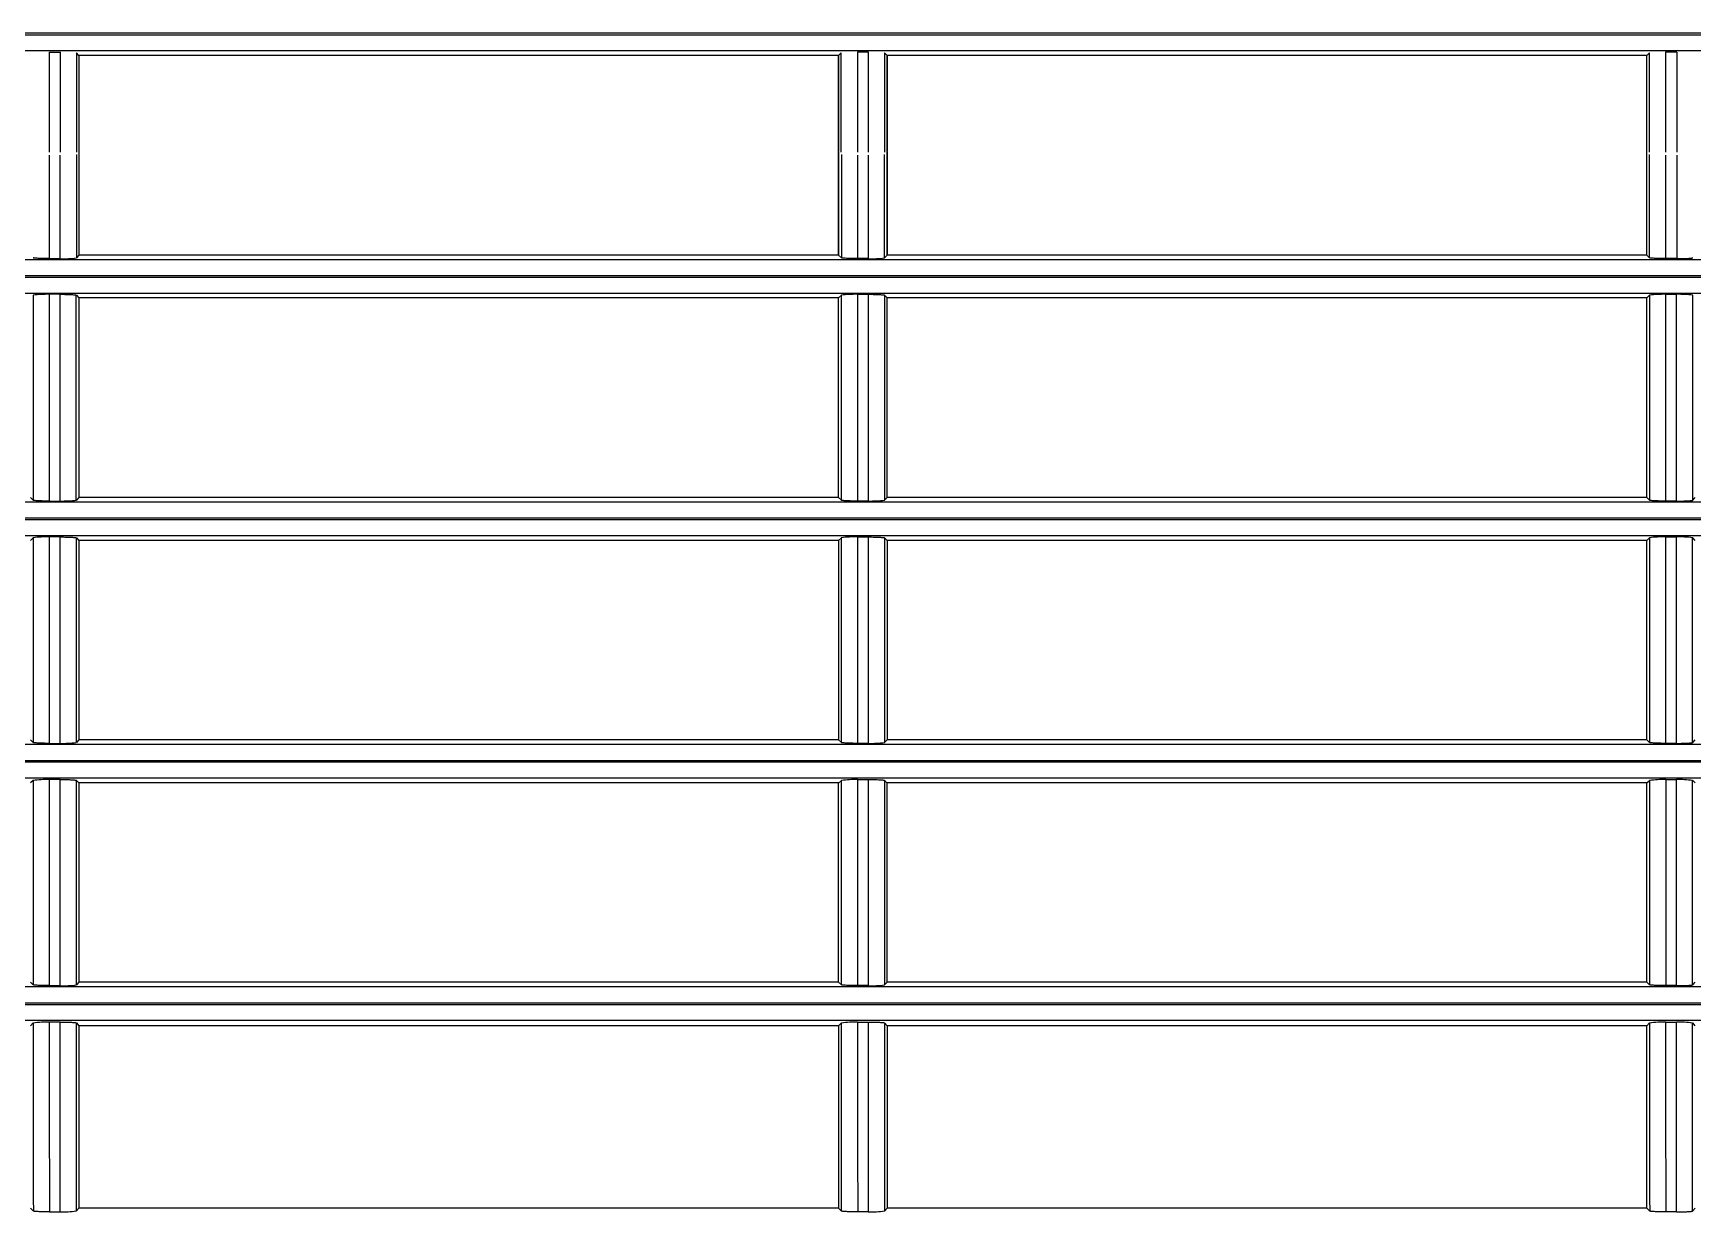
# Model space of a CAD drawing. Header units: centimetres. Extents: x 31 to 22766, y 238 to 3306.
# Drawn here: x 2593.61 to 2603.88, y 2235.63 to 2242.93 of the extents above; entities that cross this region are included whole.
import ezdxf
from ezdxf.xclip import XClip

# ---------------------------------------------------------------- set-up
doc = ezdxf.new("R2010")
doc.units = ezdxf.units.CM
doc.header["$XCLIPFRAME"] = 0

# ---------------------------------------------------------------- blocks, each defined once
blk = doc.blocks.new('fxaq 7.1 kw iç ünite')
at = {"color": 7, "linetype": 'Continuous', "true_color": 0xffffff}
for p, q in [((12603.004, 4102.469), (12685.604, 4102.469)), ((12685.504, 4102.479), (12603.104, 4102.479)), ((12685.479, 4102.369), (12603.129, 4102.369)), ((12608.62, 4102.362), (12608.689, 4102.362)), ((12608.62, 4102.362), (12608.62, 4101.742)), ((12608.689, 4101.742), (12608.689, 4102.362)), ((12608.804, 4102.341), (12608.788, 4102.357)), ((12608.788, 4102.357), (12608.788, 4101.743)), ((12613.505, 4102.341), (12608.804, 4102.341)), ((12608.804, 4102.341), (12608.804, 4101.105)), ((12613.504, 4102.341), (12613.52, 4102.357)), ((12613.504, 4102.341), (12613.504, 4101.747)), ((12613.504, 4101.105), (12613.504, 4102.341)), ((12613.52, 4101.743), (12613.52, 4102.357)), ((12613.689, 4102.362), (12613.62, 4102.362)), ((12613.62, 4102.362), (12613.62, 4101.742)), ((12613.689, 4101.742), (12613.689, 4102.362)), ((12613.804, 4102.341), (12613.788, 4102.357)), ((12613.788, 4102.357), (12613.788, 4101.743)), ((12618.504, 4102.341), (12613.804, 4102.341)), ((12613.804, 4101.105), (12613.804, 4102.341)), ((12613.805, 4102.341), (12613.805, 4101.747)), ((12618.52, 4102.357), (12618.504, 4102.341)), ((12618.504, 4101.105), (12618.504, 4102.341)), ((12618.52, 4101.743), (12618.52, 4102.357)), ((12618.62, 4102.362), (12618.62, 4101.742)), ((12618.689, 4102.362), (12618.62, 4102.362)), ((12618.689, 4102.362), (12618.689, 4101.742)), ((12608.62, 4101.724), (12608.62, 4101.084)), ((12608.788, 4101.728), (12608.788, 4101.089)), ((12613.504, 4101.743), (12613.504, 4101.105)), ((12613.62, 4101.724), (12613.62, 4101.084)), ((12613.805, 4101.743), (12613.805, 4101.105)), ((12618.521, 4101.089), (12618.521, 4101.728)), ((12618.62, 4101.724), (12618.62, 4101.084)), ((12618.689, 4101.724), (12618.689, 4101.084)), ((12603.129, 4101.079), (12685.479, 4101.079)), ((12608.522, 4101.088), (12608.521, 4101.089)), ((12608.524, 4101.088), (12608.522, 4101.088)), ((12608.526, 4101.087), (12608.524, 4101.088)), ((12608.53, 4101.087), (12608.526, 4101.087)), ((12608.534, 4101.086), (12608.53, 4101.087)), ((12608.539, 4101.086), (12608.534, 4101.086)), ((12608.545, 4101.086), (12608.539, 4101.086)), ((12608.552, 4101.085), (12608.545, 4101.086)), ((12608.559, 4101.085), (12608.552, 4101.085)), ((12608.567, 4101.085), (12608.559, 4101.085)), ((12608.575, 4101.084), (12608.567, 4101.085)), ((12608.583, 4101.084), (12608.575, 4101.084)), ((12608.592, 4101.084), (12608.583, 4101.084)), ((12608.601, 4101.084), (12608.592, 4101.084)), ((12608.61, 4101.084), (12608.601, 4101.084)), ((12608.62, 4101.084), (12608.61, 4101.084)), ((12608.62, 4101.084), (12608.689, 4101.084)), ((12608.804, 4101.105), (12608.788, 4101.089)), ((12613.504, 4101.105), (12608.804, 4101.105)), ((12613.504, 4101.105), (12613.521, 4101.089)), ((12613.522, 4101.088), (12613.521, 4101.089)), ((12613.524, 4101.088), (12613.522, 4101.088)), ((12613.526, 4101.087), (12613.524, 4101.088)), ((12613.53, 4101.087), (12613.526, 4101.087)), ((12613.534, 4101.086), (12613.53, 4101.087)), ((12613.539, 4101.086), (12613.534, 4101.086)), ((12613.545, 4101.086), (12613.539, 4101.086)), ((12613.552, 4101.085), (12613.545, 4101.086)), ((12613.559, 4101.085), (12613.552, 4101.085)), ((12613.567, 4101.085), (12613.559, 4101.085)), ((12613.575, 4101.084), (12613.567, 4101.085)), ((12613.583, 4101.084), (12613.575, 4101.084)), ((12613.592, 4101.084), (12613.583, 4101.084)), ((12613.601, 4101.084), (12613.592, 4101.084)), ((12613.61, 4101.084), (12613.601, 4101.084)), ((12613.62, 4101.084), (12613.61, 4101.084)), ((12613.689, 4101.084), (12613.62, 4101.084)), ((12613.804, 4101.105), (12613.788, 4101.089)), ((12618.504, 4101.105), (12613.804, 4101.105)), ((12618.521, 4101.089), (12618.504, 4101.105)), ((12618.522, 4101.088), (12618.521, 4101.089)), ((12618.524, 4101.088), (12618.522, 4101.088)), ((12618.526, 4101.087), (12618.524, 4101.088)), ((12618.53, 4101.087), (12618.526, 4101.087)), ((12618.534, 4101.086), (12618.53, 4101.087)), ((12618.539, 4101.086), (12618.534, 4101.086)), ((12618.545, 4101.086), (12618.539, 4101.086)), ((12618.552, 4101.085), (12618.545, 4101.086)), ((12618.559, 4101.085), (12618.552, 4101.085)), ((12618.567, 4101.085), (12618.559, 4101.085)), ((12618.575, 4101.084), (12618.567, 4101.085)), ((12618.583, 4101.084), (12618.575, 4101.084)), ((12618.592, 4101.084), (12618.583, 4101.084)), ((12618.601, 4101.084), (12618.592, 4101.084)), ((12618.61, 4101.084), (12618.601, 4101.084)), ((12618.62, 4101.084), (12618.61, 4101.084)), ((12618.689, 4101.084), (12618.62, 4101.084)), ((12618.689, 4101.084), (12618.699, 4101.084)), ((12618.699, 4101.084), (12618.708, 4101.084)), ((12618.708, 4101.084), (12618.717, 4101.084)), ((12618.717, 4101.084), (12618.726, 4101.084)), ((12618.726, 4101.084), (12618.734, 4101.084)), ((12618.734, 4101.084), (12618.742, 4101.085)), ((12618.742, 4101.085), (12618.75, 4101.085)), ((12618.75, 4101.085), (12618.757, 4101.085)), ((12618.757, 4101.085), (12618.764, 4101.086)), ((12618.764, 4101.086), (12618.77, 4101.086)), ((12618.77, 4101.086), (12618.775, 4101.086)), ((12618.775, 4101.086), (12618.779, 4101.087)), ((12618.779, 4101.087), (12618.783, 4101.087)), ((12618.783, 4101.087), (12618.785, 4101.088)), ((12618.785, 4101.088), (12618.787, 4101.088)), ((12618.787, 4101.088), (12618.788, 4101.089)), ((12603.004, 4100.979), (12685.604, 4100.979)), ((12603.004, 4100.969), (12685.604, 4100.969)), ((12685.479, 4100.869), (12603.129, 4100.869)), ((12608.689, 4100.863), (12608.62, 4100.863)), ((12608.689, 4100.863), (12608.699, 4100.863)), ((12608.699, 4100.863), (12608.708, 4100.863)), ((12608.708, 4100.863), (12608.717, 4100.862)), ((12608.717, 4100.862), (12608.726, 4100.862)), ((12608.726, 4100.862), (12608.734, 4100.862)), ((12608.734, 4100.862), (12608.742, 4100.862)), ((12608.742, 4100.862), (12608.75, 4100.862)), ((12608.75, 4100.862), (12608.758, 4100.861)), ((12608.758, 4100.861), (12608.764, 4100.861)), ((12608.764, 4100.861), (12608.77, 4100.86)), ((12608.77, 4100.86), (12608.775, 4100.86)), ((12608.775, 4100.86), (12608.779, 4100.86)), ((12608.779, 4100.86), (12608.783, 4100.859)), ((12608.783, 4100.859), (12608.785, 4100.859)), ((12608.785, 4100.859), (12608.787, 4100.858)), ((12608.787, 4100.858), (12608.788, 4100.858)), ((12608.788, 4100.858), (12608.804, 4100.841)), ((12613.521, 4100.858), (12613.504, 4100.841)), ((12613.521, 4100.721), (12613.521, 4100.858)), ((12613.62, 4100.863), (12613.689, 4100.863)), ((12613.689, 4100.863), (12613.699, 4100.863)), ((12613.699, 4100.863), (12613.708, 4100.863)), ((12613.708, 4100.863), (12613.717, 4100.862)), ((12613.717, 4100.862), (12613.726, 4100.862)), ((12613.726, 4100.862), (12613.734, 4100.862)), ((12613.734, 4100.862), (12613.742, 4100.862)), ((12613.742, 4100.862), (12613.75, 4100.862)), ((12613.75, 4100.862), (12613.758, 4100.861)), ((12613.758, 4100.861), (12613.764, 4100.861)), ((12613.764, 4100.861), (12613.77, 4100.86)), ((12613.77, 4100.86), (12613.775, 4100.86)), ((12613.775, 4100.86), (12613.779, 4100.86)), ((12613.779, 4100.86), (12613.783, 4100.859)), ((12613.783, 4100.859), (12613.785, 4100.859)), ((12613.785, 4100.859), (12613.787, 4100.858)), ((12613.787, 4100.858), (12613.788, 4100.858)), ((12613.788, 4100.858), (12613.805, 4100.841)), ((12613.788, 4100.858), (12613.788, 4100.721)), ((12618.504, 4100.841), (12618.521, 4100.858)), ((12618.62, 4100.863), (12618.689, 4100.863)), ((12613.504, 4100.841), (12608.804, 4100.841)), ((12608.804, 4100.841), (12608.804, 4099.605)), ((12613.504, 4099.605), (12613.504, 4100.841)), ((12613.504, 4100.841), (12613.504, 4100.841)), ((12618.504, 4100.841), (12613.805, 4100.841)), ((12613.805, 4099.605), (12613.805, 4100.841)), ((12613.805, 4100.841), (12613.805, 4100.841)), ((12618.504, 4099.605), (12618.504, 4100.841)), ((12613.521, 4100.591), (12613.521, 4100.721)), ((12613.788, 4100.721), (12613.788, 4100.591)), ((12613.521, 4100.465), (12613.521, 4100.591)), ((12613.788, 4100.591), (12613.788, 4100.465)), ((12613.521, 4100.343), (12613.521, 4100.465)), ((12613.788, 4100.465), (12613.788, 4100.343)), ((12613.521, 4100.222), (12613.521, 4100.343)), ((12613.788, 4100.343), (12613.788, 4100.222)), ((12613.521, 4100.101), (12613.521, 4100.222)), ((12613.788, 4100.222), (12613.788, 4100.101)), ((12613.521, 4099.979), (12613.521, 4100.101)), ((12613.788, 4100.101), (12613.788, 4099.979)), ((12613.521, 4099.854), (12613.521, 4099.979)), ((12613.788, 4099.979), (12613.788, 4099.854)), ((12613.521, 4099.725), (12613.521, 4099.854)), ((12613.788, 4099.854), (12613.788, 4099.725)), ((12613.521, 4099.589), (12613.521, 4099.725)), ((12613.788, 4099.725), (12613.788, 4099.589)), ((12603.129, 4099.579), (12685.479, 4099.579)), ((12608.504, 4099.605), (12608.521, 4099.589)), ((12608.522, 4099.588), (12608.521, 4099.589)), ((12608.524, 4099.588), (12608.522, 4099.588)), ((12608.526, 4099.588), (12608.524, 4099.588)), ((12608.53, 4099.587), (12608.526, 4099.588)), ((12608.534, 4099.587), (12608.53, 4099.587)), ((12608.539, 4099.586), (12608.534, 4099.587)), ((12608.545, 4099.586), (12608.539, 4099.586)), ((12608.552, 4099.585), (12608.545, 4099.586)), ((12608.559, 4099.585), (12608.552, 4099.585)), ((12608.567, 4099.585), (12608.559, 4099.585)), ((12608.575, 4099.585), (12608.567, 4099.585)), ((12608.584, 4099.584), (12608.575, 4099.585)), ((12608.592, 4099.584), (12608.584, 4099.584)), ((12608.601, 4099.584), (12608.592, 4099.584)), ((12608.611, 4099.584), (12608.601, 4099.584)), ((12608.621, 4099.584), (12608.611, 4099.584)), ((12608.621, 4099.584), (12608.688, 4099.584)), ((12608.804, 4099.605), (12608.788, 4099.589)), ((12613.504, 4099.605), (12608.804, 4099.605)), ((12613.504, 4099.605), (12613.504, 4099.605)), ((12613.504, 4099.605), (12613.521, 4099.589)), ((12613.522, 4099.588), (12613.521, 4099.589)), ((12613.524, 4099.588), (12613.522, 4099.588)), ((12613.526, 4099.588), (12613.524, 4099.588)), ((12613.53, 4099.587), (12613.526, 4099.588)), ((12613.534, 4099.587), (12613.53, 4099.587)), ((12613.539, 4099.586), (12613.534, 4099.587)), ((12613.545, 4099.586), (12613.539, 4099.586)), ((12613.552, 4099.585), (12613.545, 4099.586)), ((12613.559, 4099.585), (12613.552, 4099.585)), ((12613.567, 4099.585), (12613.559, 4099.585)), ((12613.575, 4099.585), (12613.567, 4099.585)), ((12613.584, 4099.584), (12613.575, 4099.585)), ((12613.592, 4099.584), (12613.584, 4099.584)), ((12613.601, 4099.584), (12613.592, 4099.584)), ((12613.611, 4099.584), (12613.601, 4099.584)), ((12613.621, 4099.584), (12613.611, 4099.584)), ((12613.688, 4099.584), (12613.621, 4099.584)), ((12613.805, 4099.605), (12613.788, 4099.589)), ((12613.805, 4099.605), (12613.805, 4099.605)), ((12618.504, 4099.605), (12613.805, 4099.605)), ((12618.521, 4099.589), (12618.504, 4099.605)), ((12618.522, 4099.588), (12618.521, 4099.589)), ((12618.524, 4099.588), (12618.522, 4099.588)), ((12618.526, 4099.588), (12618.524, 4099.588)), ((12618.53, 4099.587), (12618.526, 4099.588)), ((12618.534, 4099.587), (12618.53, 4099.587)), ((12618.539, 4099.586), (12618.534, 4099.587)), ((12618.545, 4099.586), (12618.539, 4099.586)), ((12618.552, 4099.585), (12618.545, 4099.586)), ((12618.559, 4099.585), (12618.552, 4099.585)), ((12618.567, 4099.585), (12618.559, 4099.585)), ((12618.575, 4099.585), (12618.567, 4099.585)), ((12618.584, 4099.584), (12618.575, 4099.585)), ((12618.592, 4099.584), (12618.584, 4099.584)), ((12618.601, 4099.584), (12618.592, 4099.584)), ((12618.611, 4099.584), (12618.601, 4099.584)), ((12618.621, 4099.584), (12618.611, 4099.584)), ((12618.688, 4099.584), (12618.621, 4099.584)), ((12618.688, 4099.584), (12618.698, 4099.584)), ((12618.698, 4099.584), (12618.708, 4099.584)), ((12618.708, 4099.584), (12618.717, 4099.584)), ((12618.717, 4099.584), (12618.725, 4099.584)), ((12618.725, 4099.584), (12618.734, 4099.585)), ((12618.734, 4099.585), (12618.742, 4099.585)), ((12618.742, 4099.585), (12618.75, 4099.585)), ((12618.75, 4099.585), (12618.757, 4099.585)), ((12618.757, 4099.585), (12618.764, 4099.586)), ((12618.764, 4099.586), (12618.77, 4099.586)), ((12618.77, 4099.586), (12618.775, 4099.587)), ((12618.775, 4099.587), (12618.779, 4099.587)), ((12618.779, 4099.587), (12618.783, 4099.588)), ((12618.783, 4099.588), (12618.785, 4099.588)), ((12618.785, 4099.588), (12618.787, 4099.588)), ((12618.787, 4099.588), (12618.788, 4099.589)), ((12618.788, 4099.589), (12618.804, 4099.605)), ((12603.004, 4099.479), (12685.604, 4099.479)), ((12603.004, 4099.469), (12685.604, 4099.469)), ((12685.479, 4099.369), (12603.129, 4099.369)), ((12608.521, 4099.357), (12608.504, 4099.34)), ((12608.688, 4099.362), (12608.621, 4099.362)), ((12608.688, 4099.362), (12608.698, 4099.362)), ((12608.688, 4099.224), (12608.688, 4099.362)), ((12608.698, 4099.362), (12608.708, 4099.362)), ((12608.708, 4099.362), (12608.717, 4099.361)), ((12608.717, 4099.361), (12608.726, 4099.361)), ((12608.726, 4099.361), (12608.734, 4099.361)), ((12608.734, 4099.361), (12608.743, 4099.361)), ((12608.743, 4099.361), (12608.75, 4099.361)), ((12608.75, 4099.361), (12608.758, 4099.36)), ((12608.758, 4099.36), (12608.764, 4099.36)), ((12608.764, 4099.36), (12608.77, 4099.359)), ((12608.77, 4099.359), (12608.775, 4099.359)), ((12608.775, 4099.359), (12608.779, 4099.359)), ((12608.779, 4099.359), (12608.783, 4099.358)), ((12608.783, 4099.358), (12608.785, 4099.358)), ((12608.785, 4099.358), (12608.787, 4099.357)), ((12608.787, 4099.357), (12608.788, 4099.357)), ((12608.788, 4099.357), (12608.804, 4099.34)), ((12608.804, 4099.34), (12608.804, 4098.106)), ((12613.504, 4099.34), (12608.804, 4099.34)), ((12613.521, 4099.357), (12613.504, 4099.34)), ((12613.504, 4099.34), (12613.504, 4099.34)), ((12613.504, 4099.34), (12613.504, 4098.106)), ((12613.521, 4099.22), (12613.521, 4099.357)), ((12613.621, 4099.362), (12613.688, 4099.362)), ((12613.688, 4099.224), (12613.688, 4099.362)), ((12613.688, 4099.362), (12613.698, 4099.362)), ((12613.698, 4099.362), (12613.708, 4099.362)), ((12613.708, 4099.362), (12613.717, 4099.361)), ((12613.717, 4099.361), (12613.726, 4099.361)), ((12613.726, 4099.361), (12613.734, 4099.361)), ((12613.734, 4099.361), (12613.743, 4099.361)), ((12613.743, 4099.361), (12613.75, 4099.361)), ((12613.75, 4099.361), (12613.758, 4099.36)), ((12613.758, 4099.36), (12613.764, 4099.36)), ((12613.764, 4099.36), (12613.77, 4099.359)), ((12613.77, 4099.359), (12613.775, 4099.359)), ((12613.775, 4099.359), (12613.779, 4099.359)), ((12613.779, 4099.359), (12613.783, 4099.358)), ((12613.783, 4099.358), (12613.785, 4099.358)), ((12613.785, 4099.358), (12613.787, 4099.357)), ((12613.787, 4099.357), (12613.788, 4099.357)), ((12613.788, 4099.357), (12613.805, 4099.34)), ((12613.788, 4099.357), (12613.788, 4099.22)), ((12618.504, 4099.34), (12613.805, 4099.34)), ((12613.805, 4099.34), (12613.805, 4099.34)), ((12613.805, 4099.34), (12613.805, 4098.106)), ((12618.504, 4099.34), (12618.521, 4099.357)), ((12618.504, 4098.106), (12618.504, 4099.34)), ((12618.621, 4099.362), (12618.688, 4099.362)), ((12618.804, 4099.34), (12618.788, 4099.357)), ((12608.688, 4099.093), (12608.688, 4099.224)), ((12613.521, 4099.09), (12613.521, 4099.22)), ((12613.688, 4099.093), (12613.688, 4099.224)), ((12613.788, 4099.22), (12613.788, 4099.09)), ((12608.688, 4098.966), (12608.688, 4099.093)), ((12613.521, 4098.964), (12613.521, 4099.09)), ((12613.688, 4098.966), (12613.688, 4099.093)), ((12613.788, 4099.09), (12613.788, 4098.964)), ((12608.688, 4098.843), (12608.688, 4098.966)), ((12613.521, 4098.842), (12613.521, 4098.964)), ((12613.688, 4098.843), (12613.688, 4098.966)), ((12613.788, 4098.964), (12613.788, 4098.842)), ((12608.688, 4098.721), (12608.688, 4098.843)), ((12613.521, 4098.721), (12613.521, 4098.842)), ((12613.688, 4098.721), (12613.688, 4098.843)), ((12613.788, 4098.842), (12613.788, 4098.721)), ((12608.688, 4098.6), (12608.688, 4098.721)), ((12613.521, 4098.601), (12613.521, 4098.721)), ((12613.688, 4098.6), (12613.688, 4098.721)), ((12613.788, 4098.721), (12613.788, 4098.601)), ((12608.688, 4098.477), (12608.688, 4098.6)), ((12613.521, 4098.479), (12613.521, 4098.601)), ((12613.688, 4098.477), (12613.688, 4098.6)), ((12613.788, 4098.601), (12613.788, 4098.479)), ((12608.688, 4098.351), (12608.688, 4098.477)), ((12613.521, 4098.354), (12613.521, 4098.479)), ((12613.688, 4098.351), (12613.688, 4098.477)), ((12613.788, 4098.479), (12613.788, 4098.354)), ((12608.688, 4098.221), (12608.688, 4098.351)), ((12613.521, 4098.225), (12613.521, 4098.354)), ((12613.688, 4098.221), (12613.688, 4098.351)), ((12613.788, 4098.354), (12613.788, 4098.225)), ((12608.688, 4098.084), (12608.688, 4098.221)), ((12613.521, 4098.089), (12613.521, 4098.225)), ((12613.688, 4098.084), (12613.688, 4098.221)), ((12613.788, 4098.225), (12613.788, 4098.089)), ((12603.129, 4098.079), (12685.479, 4098.079)), ((12608.504, 4098.106), (12608.521, 4098.089)), ((12608.522, 4098.089), (12608.521, 4098.089)), ((12608.524, 4098.088), (12608.522, 4098.089)), ((12608.527, 4098.088), (12608.524, 4098.088)), ((12608.53, 4098.087), (12608.527, 4098.088)), ((12608.534, 4098.087), (12608.53, 4098.087)), ((12608.539, 4098.087), (12608.534, 4098.087)), ((12608.545, 4098.086), (12608.539, 4098.087)), ((12608.552, 4098.086), (12608.545, 4098.086)), ((12608.559, 4098.085), (12608.552, 4098.086)), ((12608.567, 4098.085), (12608.559, 4098.085)), ((12608.575, 4098.085), (12608.567, 4098.085)), ((12608.584, 4098.085), (12608.575, 4098.085)), ((12608.592, 4098.085), (12608.584, 4098.085)), ((12608.601, 4098.084), (12608.592, 4098.085)), ((12608.611, 4098.084), (12608.601, 4098.084)), ((12608.621, 4098.084), (12608.611, 4098.084)), ((12608.621, 4098.084), (12608.688, 4098.084)), ((12608.804, 4098.106), (12608.788, 4098.089)), ((12613.504, 4098.106), (12608.804, 4098.106)), ((12613.504, 4098.106), (12613.504, 4098.106)), ((12613.504, 4098.106), (12613.521, 4098.089)), ((12613.522, 4098.089), (12613.521, 4098.089)), ((12613.524, 4098.088), (12613.522, 4098.089)), ((12613.527, 4098.088), (12613.524, 4098.088)), ((12613.53, 4098.087), (12613.527, 4098.088)), ((12613.534, 4098.087), (12613.53, 4098.087)), ((12613.539, 4098.087), (12613.534, 4098.087)), ((12613.545, 4098.086), (12613.539, 4098.087)), ((12613.552, 4098.086), (12613.545, 4098.086)), ((12613.559, 4098.085), (12613.552, 4098.086)), ((12613.567, 4098.085), (12613.559, 4098.085)), ((12613.575, 4098.085), (12613.567, 4098.085)), ((12613.584, 4098.085), (12613.575, 4098.085)), ((12613.592, 4098.085), (12613.584, 4098.085)), ((12613.601, 4098.084), (12613.592, 4098.085)), ((12613.611, 4098.084), (12613.601, 4098.084)), ((12613.621, 4098.084), (12613.611, 4098.084)), ((12613.688, 4098.084), (12613.621, 4098.084)), ((12613.805, 4098.106), (12613.788, 4098.089)), ((12613.805, 4098.106), (12613.805, 4098.106)), ((12618.504, 4098.106), (12613.805, 4098.106)), ((12618.521, 4098.089), (12618.504, 4098.106)), ((12618.522, 4098.089), (12618.521, 4098.089)), ((12618.524, 4098.088), (12618.522, 4098.089)), ((12618.527, 4098.088), (12618.524, 4098.088)), ((12618.53, 4098.087), (12618.527, 4098.088)), ((12618.534, 4098.087), (12618.53, 4098.087)), ((12618.539, 4098.087), (12618.534, 4098.087)), ((12618.545, 4098.086), (12618.539, 4098.087)), ((12618.552, 4098.086), (12618.545, 4098.086)), ((12618.559, 4098.085), (12618.552, 4098.086)), ((12618.567, 4098.085), (12618.559, 4098.085)), ((12618.575, 4098.085), (12618.567, 4098.085)), ((12618.584, 4098.085), (12618.575, 4098.085)), ((12618.592, 4098.085), (12618.584, 4098.085)), ((12618.601, 4098.084), (12618.592, 4098.085)), ((12618.611, 4098.084), (12618.601, 4098.084)), ((12618.621, 4098.084), (12618.611, 4098.084)), ((12618.688, 4098.084), (12618.621, 4098.084)), ((12618.688, 4098.084), (12618.698, 4098.084)), ((12618.698, 4098.084), (12618.708, 4098.084)), ((12618.708, 4098.084), (12618.717, 4098.085)), ((12618.717, 4098.085), (12618.725, 4098.085)), ((12618.725, 4098.085), (12618.734, 4098.085)), ((12618.734, 4098.085), (12618.742, 4098.085)), ((12618.742, 4098.085), (12618.75, 4098.085)), ((12618.75, 4098.085), (12618.757, 4098.086)), ((12618.757, 4098.086), (12618.764, 4098.086)), ((12618.764, 4098.086), (12618.77, 4098.087)), ((12618.77, 4098.087), (12618.775, 4098.087)), ((12618.775, 4098.087), (12618.779, 4098.087)), ((12618.779, 4098.087), (12618.782, 4098.088)), ((12618.782, 4098.088), (12618.785, 4098.088)), ((12618.785, 4098.088), (12618.787, 4098.089)), ((12618.787, 4098.089), (12618.788, 4098.089)), ((12618.788, 4098.089), (12618.804, 4098.106)), ((12603.004, 4097.979), (12685.604, 4097.979)), ((12603.004, 4097.969), (12685.604, 4097.969)), ((12685.479, 4097.869), (12603.129, 4097.869)), ((12608.521, 4097.855), (12608.504, 4097.839)), ((12608.688, 4097.861), (12608.621, 4097.861)), ((12608.688, 4097.723), (12608.688, 4097.861)), ((12608.688, 4097.861), (12608.698, 4097.861)), ((12608.698, 4097.861), (12608.708, 4097.86)), ((12608.708, 4097.86), (12608.717, 4097.86)), ((12608.717, 4097.86), (12608.726, 4097.86)), ((12608.726, 4097.86), (12608.734, 4097.86)), ((12608.734, 4097.86), (12608.743, 4097.86)), ((12608.743, 4097.86), (12608.75, 4097.859)), ((12608.75, 4097.859), (12608.758, 4097.859)), ((12608.758, 4097.859), (12608.764, 4097.859)), ((12608.764, 4097.859), (12608.77, 4097.858)), ((12608.77, 4097.858), (12608.775, 4097.858)), ((12608.775, 4097.858), (12608.779, 4097.857)), ((12608.779, 4097.857), (12608.782, 4097.857)), ((12608.782, 4097.857), (12608.785, 4097.856)), ((12608.785, 4097.856), (12608.787, 4097.856)), ((12608.787, 4097.856), (12608.788, 4097.855)), ((12608.788, 4097.855), (12608.804, 4097.839)), ((12613.504, 4097.839), (12608.804, 4097.839)), ((12608.804, 4097.839), (12608.804, 4096.606)), ((12613.521, 4097.855), (12613.504, 4097.838)), ((12613.504, 4097.839), (12613.504, 4097.838)), ((12613.504, 4097.706), (12613.504, 4097.838)), ((12613.521, 4097.719), (12613.521, 4097.855)), ((12613.621, 4097.861), (12613.688, 4097.861)), ((12613.688, 4097.723), (12613.688, 4097.861)), ((12613.688, 4097.861), (12613.698, 4097.861)), ((12613.698, 4097.861), (12613.708, 4097.86)), ((12613.708, 4097.86), (12613.717, 4097.86)), ((12613.717, 4097.86), (12613.726, 4097.86)), ((12613.726, 4097.86), (12613.734, 4097.86)), ((12613.734, 4097.86), (12613.743, 4097.86)), ((12613.743, 4097.86), (12613.75, 4097.859)), ((12613.75, 4097.859), (12613.758, 4097.859)), ((12613.758, 4097.859), (12613.764, 4097.859)), ((12613.764, 4097.859), (12613.77, 4097.858)), ((12613.77, 4097.858), (12613.775, 4097.858)), ((12613.775, 4097.858), (12613.779, 4097.857)), ((12613.779, 4097.857), (12613.782, 4097.857)), ((12613.782, 4097.857), (12613.785, 4097.856)), ((12613.785, 4097.856), (12613.787, 4097.856)), ((12613.787, 4097.856), (12613.788, 4097.855)), ((12613.788, 4097.855), (12613.788, 4097.719)), ((12613.788, 4097.855), (12613.805, 4097.838)), ((12613.805, 4097.839), (12613.805, 4097.838)), ((12618.504, 4097.839), (12613.805, 4097.839)), ((12613.805, 4097.706), (12613.805, 4097.838)), ((12618.504, 4097.839), (12618.521, 4097.855)), ((12618.504, 4096.606), (12618.504, 4097.839)), ((12618.621, 4097.861), (12618.688, 4097.861)), ((12618.804, 4097.839), (12618.788, 4097.855)), ((12608.688, 4097.592), (12608.688, 4097.723)), ((12613.504, 4097.579), (12613.504, 4097.706)), ((12613.521, 4097.589), (12613.521, 4097.719)), ((12613.688, 4097.592), (12613.688, 4097.723)), ((12613.788, 4097.719), (12613.788, 4097.589)), ((12613.805, 4097.579), (12613.805, 4097.706)), ((12608.688, 4097.465), (12608.688, 4097.592)), ((12613.504, 4097.457), (12613.504, 4097.579)), ((12613.521, 4097.463), (12613.521, 4097.589)), ((12613.688, 4097.465), (12613.688, 4097.592)), ((12613.788, 4097.589), (12613.788, 4097.463)), ((12613.805, 4097.457), (12613.805, 4097.579)), ((12608.688, 4097.342), (12608.688, 4097.465)), ((12613.521, 4097.341), (12613.521, 4097.463)), ((12613.688, 4097.342), (12613.688, 4097.465)), ((12613.788, 4097.463), (12613.788, 4097.341)), ((12613.504, 4097.338), (12613.504, 4097.457)), ((12613.805, 4097.338), (12613.805, 4097.457)), ((12608.688, 4097.22), (12608.688, 4097.342)), ((12613.504, 4097.22), (12613.504, 4097.338)), ((12613.521, 4097.22), (12613.521, 4097.341)), ((12613.688, 4097.22), (12613.688, 4097.342)), ((12613.788, 4097.341), (12613.788, 4097.22)), ((12613.805, 4097.22), (12613.805, 4097.338)), ((12608.688, 4097.099), (12608.688, 4097.22)), ((12613.504, 4097.103), (12613.504, 4097.22)), ((12613.521, 4097.1), (12613.521, 4097.22)), ((12613.688, 4097.099), (12613.688, 4097.22)), ((12613.788, 4097.22), (12613.788, 4097.1)), ((12613.805, 4097.103), (12613.805, 4097.22)), ((12608.688, 4096.976), (12608.688, 4097.099)), ((12613.504, 4096.985), (12613.504, 4097.103)), ((12613.521, 4096.978), (12613.521, 4097.1)), ((12613.688, 4096.976), (12613.688, 4097.099)), ((12613.788, 4097.1), (12613.788, 4096.978)), ((12613.805, 4096.985), (12613.805, 4097.103)), ((12608.688, 4096.851), (12608.688, 4096.976)), ((12613.504, 4096.863), (12613.504, 4096.985)), ((12613.521, 4096.854), (12613.521, 4096.978)), ((12613.688, 4096.851), (12613.688, 4096.976)), ((12613.788, 4096.978), (12613.788, 4096.854)), ((12613.805, 4096.863), (12613.805, 4096.985)), ((12608.688, 4096.721), (12608.688, 4096.851)), ((12613.504, 4096.738), (12613.504, 4096.863)), ((12613.521, 4096.725), (12613.521, 4096.854)), ((12613.688, 4096.721), (12613.688, 4096.851)), ((12613.788, 4096.854), (12613.788, 4096.725)), ((12613.805, 4096.738), (12613.805, 4096.863)), ((12608.688, 4096.585), (12608.688, 4096.721)), ((12613.504, 4096.607), (12613.504, 4096.738)), ((12613.521, 4096.59), (12613.521, 4096.725)), ((12613.688, 4096.585), (12613.688, 4096.721)), ((12613.788, 4096.725), (12613.788, 4096.59)), ((12613.805, 4096.607), (12613.805, 4096.738)), ((12603.129, 4096.579), (12685.479, 4096.579)), ((12608.504, 4096.606), (12608.521, 4096.59)), ((12608.523, 4096.589), (12608.521, 4096.59)), ((12608.524, 4096.589), (12608.523, 4096.589)), ((12608.527, 4096.588), (12608.524, 4096.589)), ((12608.53, 4096.588), (12608.527, 4096.588)), ((12608.534, 4096.587), (12608.53, 4096.588)), ((12608.539, 4096.587), (12608.534, 4096.587)), ((12608.545, 4096.587), (12608.539, 4096.587)), ((12608.552, 4096.586), (12608.545, 4096.587)), ((12608.559, 4096.586), (12608.552, 4096.586)), ((12608.567, 4096.586), (12608.559, 4096.586)), ((12608.575, 4096.585), (12608.567, 4096.586)), ((12608.584, 4096.585), (12608.575, 4096.585)), ((12608.592, 4096.585), (12608.584, 4096.585)), ((12608.601, 4096.585), (12608.592, 4096.585)), ((12608.611, 4096.585), (12608.601, 4096.585)), ((12608.621, 4096.585), (12608.611, 4096.585)), ((12608.621, 4096.585), (12608.688, 4096.585)), ((12608.804, 4096.606), (12608.788, 4096.59)), ((12613.504, 4096.606), (12608.804, 4096.606)), ((12613.504, 4096.606), (12613.504, 4096.607)), ((12613.504, 4096.607), (12613.521, 4096.59)), ((12613.523, 4096.589), (12613.521, 4096.59)), ((12613.524, 4096.589), (12613.523, 4096.589)), ((12613.527, 4096.588), (12613.524, 4096.589)), ((12613.53, 4096.588), (12613.527, 4096.588)), ((12613.534, 4096.587), (12613.53, 4096.588)), ((12613.539, 4096.587), (12613.534, 4096.587)), ((12613.545, 4096.587), (12613.539, 4096.587)), ((12613.552, 4096.586), (12613.545, 4096.587)), ((12613.559, 4096.586), (12613.552, 4096.586)), ((12613.567, 4096.586), (12613.559, 4096.586)), ((12613.575, 4096.585), (12613.567, 4096.586)), ((12613.584, 4096.585), (12613.575, 4096.585)), ((12613.592, 4096.585), (12613.584, 4096.585)), ((12613.601, 4096.585), (12613.592, 4096.585)), ((12613.611, 4096.585), (12613.601, 4096.585)), ((12613.621, 4096.585), (12613.611, 4096.585)), ((12613.688, 4096.585), (12613.621, 4096.585)), ((12613.805, 4096.607), (12613.788, 4096.59)), ((12613.805, 4096.606), (12613.805, 4096.607)), ((12618.504, 4096.606), (12613.805, 4096.606)), ((12618.521, 4096.59), (12618.504, 4096.606)), ((12618.523, 4096.589), (12618.521, 4096.59)), ((12618.524, 4096.589), (12618.523, 4096.589)), ((12618.527, 4096.588), (12618.524, 4096.589)), ((12618.53, 4096.588), (12618.527, 4096.588)), ((12618.534, 4096.587), (12618.53, 4096.588)), ((12618.539, 4096.587), (12618.534, 4096.587)), ((12618.545, 4096.587), (12618.539, 4096.587)), ((12618.552, 4096.586), (12618.545, 4096.587)), ((12618.559, 4096.586), (12618.552, 4096.586)), ((12618.567, 4096.586), (12618.559, 4096.586)), ((12618.575, 4096.585), (12618.567, 4096.586)), ((12618.584, 4096.585), (12618.575, 4096.585)), ((12618.592, 4096.585), (12618.584, 4096.585)), ((12618.601, 4096.585), (12618.592, 4096.585)), ((12618.611, 4096.585), (12618.601, 4096.585)), ((12618.621, 4096.585), (12618.611, 4096.585)), ((12618.688, 4096.585), (12618.621, 4096.585)), ((12618.688, 4096.585), (12618.698, 4096.585)), ((12618.698, 4096.585), (12618.707, 4096.585)), ((12618.707, 4096.585), (12618.716, 4096.585)), ((12618.716, 4096.585), (12618.725, 4096.585)), ((12618.725, 4096.585), (12618.734, 4096.585)), ((12618.734, 4096.585), (12618.742, 4096.586)), ((12618.742, 4096.586), (12618.75, 4096.586)), ((12618.75, 4096.586), (12618.757, 4096.586)), ((12618.757, 4096.586), (12618.764, 4096.587)), ((12618.764, 4096.587), (12618.77, 4096.587)), ((12618.77, 4096.587), (12618.775, 4096.587)), ((12618.775, 4096.587), (12618.779, 4096.588)), ((12618.779, 4096.588), (12618.782, 4096.588)), ((12618.782, 4096.588), (12618.785, 4096.589)), ((12618.785, 4096.589), (12618.786, 4096.589)), ((12618.786, 4096.589), (12618.788, 4096.59)), ((12618.788, 4096.59), (12618.804, 4096.606)), ((12603.004, 4096.479), (12685.604, 4096.479)), ((12603.004, 4096.469), (12685.604, 4096.469)), ((12685.479, 4096.369), (12603.129, 4096.369)), ((12608.521, 4096.354), (12608.504, 4096.337)), ((12608.688, 4096.359), (12608.621, 4096.359)), ((12608.688, 4096.359), (12608.698, 4096.359)), ((12608.688, 4096.233), (12608.688, 4096.359)), ((12608.698, 4096.359), (12608.708, 4096.359)), ((12608.708, 4096.359), (12608.717, 4096.359)), ((12608.717, 4096.359), (12608.726, 4096.359)), ((12608.726, 4096.359), (12608.734, 4096.359)), ((12608.734, 4096.359), (12608.743, 4096.358)), ((12608.743, 4096.358), (12608.751, 4096.358)), ((12608.751, 4096.358), (12608.758, 4096.358)), ((12608.758, 4096.358), (12608.764, 4096.357)), ((12608.764, 4096.357), (12608.77, 4096.357)), ((12608.77, 4096.357), (12608.775, 4096.357)), ((12608.775, 4096.357), (12608.779, 4096.356)), ((12608.779, 4096.356), (12608.782, 4096.356)), ((12608.782, 4096.356), (12608.785, 4096.355)), ((12608.785, 4096.355), (12608.786, 4096.355)), ((12608.786, 4096.355), (12608.788, 4096.354)), ((12608.788, 4096.354), (12608.804, 4096.337)), ((12608.804, 4096.337), (12608.804, 4095.207)), ((12613.504, 4096.337), (12608.804, 4096.337)), ((12613.521, 4096.354), (12613.504, 4096.337)), ((12613.504, 4096.337), (12613.504, 4095.207)), ((12613.504, 4096.337), (12613.504, 4096.337)), ((12613.521, 4096.228), (12613.521, 4096.354)), ((12613.621, 4096.359), (12613.688, 4096.359)), ((12613.688, 4096.233), (12613.688, 4096.359)), ((12613.688, 4096.359), (12613.698, 4096.359)), ((12613.698, 4096.359), (12613.708, 4096.359)), ((12613.708, 4096.359), (12613.717, 4096.359)), ((12613.717, 4096.359), (12613.726, 4096.359)), ((12613.726, 4096.359), (12613.734, 4096.359)), ((12613.734, 4096.359), (12613.743, 4096.358)), ((12613.743, 4096.358), (12613.751, 4096.358)), ((12613.751, 4096.358), (12613.758, 4096.358)), ((12613.758, 4096.358), (12613.764, 4096.357)), ((12613.764, 4096.357), (12613.77, 4096.357)), ((12613.77, 4096.357), (12613.775, 4096.357)), ((12613.775, 4096.357), (12613.779, 4096.356)), ((12613.779, 4096.356), (12613.782, 4096.356)), ((12613.782, 4096.356), (12613.785, 4096.355)), ((12613.785, 4096.355), (12613.786, 4096.355)), ((12613.786, 4096.355), (12613.788, 4096.354)), ((12613.788, 4096.354), (12613.788, 4096.228)), ((12613.788, 4096.354), (12613.805, 4096.337)), ((12618.504, 4096.337), (12613.805, 4096.337)), ((12613.805, 4096.337), (12613.805, 4096.337)), ((12613.805, 4096.337), (12613.805, 4095.207)), ((12618.504, 4096.337), (12618.521, 4096.354)), ((12618.504, 4095.207), (12618.504, 4096.337)), ((12618.621, 4096.359), (12618.688, 4096.359)), ((12618.804, 4096.337), (12618.788, 4096.354)), ((12608.688, 4096.112), (12608.688, 4096.233)), ((12613.521, 4096.109), (12613.521, 4096.228)), ((12613.688, 4096.112), (12613.688, 4096.233)), ((12613.788, 4096.228), (12613.788, 4096.109)), ((12608.688, 4095.995), (12608.688, 4096.112)), ((12613.521, 4095.993), (12613.521, 4096.109)), ((12613.688, 4095.995), (12613.688, 4096.112)), ((12613.788, 4096.109), (12613.788, 4095.993)), ((12608.688, 4095.882), (12608.688, 4095.995)), ((12613.521, 4095.881), (12613.521, 4095.993)), ((12613.688, 4095.882), (12613.688, 4095.995)), ((12613.788, 4095.993), (12613.788, 4095.881)), ((12608.688, 4095.77), (12608.688, 4095.882)), ((12613.521, 4095.77), (12613.521, 4095.881)), ((12613.688, 4095.77), (12613.688, 4095.882)), ((12613.788, 4095.881), (12613.788, 4095.77)), ((12608.688, 4095.658), (12608.688, 4095.77)), ((12613.521, 4095.659), (12613.521, 4095.77)), ((12613.688, 4095.658), (12613.688, 4095.77)), ((12613.788, 4095.77), (12613.787, 4095.659)), ((12608.688, 4095.545), (12608.688, 4095.658)), ((12613.521, 4095.547), (12613.521, 4095.659)), ((12613.688, 4095.545), (12613.688, 4095.658)), ((12613.787, 4095.659), (12613.787, 4095.547)), ((12608.688, 4095.43), (12608.688, 4095.545)), ((12613.522, 4095.433), (12613.521, 4095.547)), ((12613.688, 4095.43), (12613.688, 4095.545)), ((12613.787, 4095.547), (12613.787, 4095.433)), ((12608.688, 4095.31), (12608.688, 4095.43)), ((12613.522, 4095.314), (12613.522, 4095.433)), ((12613.688, 4095.31), (12613.688, 4095.43)), ((12613.787, 4095.433), (12613.787, 4095.314)), ((12608.688, 4095.185), (12608.688, 4095.31)), ((12613.522, 4095.19), (12613.522, 4095.314)), ((12613.688, 4095.185), (12613.688, 4095.31)), ((12613.787, 4095.314), (12613.787, 4095.19)), ((12608.504, 4095.207), (12608.522, 4095.19)), ((12608.804, 4095.207), (12608.787, 4095.19)), ((12613.504, 4095.207), (12608.804, 4095.207)), ((12613.504, 4095.207), (12613.522, 4095.19)), ((12613.504, 4095.207), (12613.504, 4095.207)), ((12613.805, 4095.207), (12613.787, 4095.19)), ((12613.805, 4095.207), (12613.805, 4095.207)), ((12618.504, 4095.207), (12613.805, 4095.207)), ((12618.522, 4095.19), (12618.504, 4095.207)), ((12618.787, 4095.19), (12618.804, 4095.207)), ((12608.523, 4095.19), (12608.522, 4095.19)), ((12608.525, 4095.189), (12608.523, 4095.19)), ((12608.527, 4095.189), (12608.525, 4095.189)), ((12608.53, 4095.188), (12608.527, 4095.189)), ((12608.535, 4095.188), (12608.53, 4095.188)), ((12608.539, 4095.188), (12608.535, 4095.188)), ((12608.545, 4095.187), (12608.539, 4095.188)), ((12608.552, 4095.187), (12608.545, 4095.187)), ((12608.559, 4095.186), (12608.552, 4095.187)), ((12608.567, 4095.186), (12608.559, 4095.186)), ((12608.575, 4095.186), (12608.567, 4095.186)), ((12608.584, 4095.186), (12608.575, 4095.186)), ((12608.593, 4095.185), (12608.584, 4095.186)), ((12608.602, 4095.185), (12608.593, 4095.185)), ((12608.611, 4095.185), (12608.602, 4095.185)), ((12608.621, 4095.185), (12608.611, 4095.185)), ((12608.621, 4095.185), (12608.688, 4095.185)), ((12613.523, 4095.19), (12613.522, 4095.19)), ((12613.525, 4095.189), (12613.523, 4095.19)), ((12613.527, 4095.189), (12613.525, 4095.189)), ((12613.53, 4095.188), (12613.527, 4095.189)), ((12613.535, 4095.188), (12613.53, 4095.188)), ((12613.539, 4095.188), (12613.535, 4095.188)), ((12613.545, 4095.187), (12613.539, 4095.188)), ((12613.552, 4095.187), (12613.545, 4095.187)), ((12613.559, 4095.186), (12613.552, 4095.187)), ((12613.567, 4095.186), (12613.559, 4095.186)), ((12613.575, 4095.186), (12613.567, 4095.186)), ((12613.584, 4095.186), (12613.575, 4095.186)), ((12613.593, 4095.185), (12613.584, 4095.186)), ((12613.602, 4095.185), (12613.593, 4095.185)), ((12613.611, 4095.185), (12613.602, 4095.185)), ((12613.621, 4095.185), (12613.611, 4095.185)), ((12613.688, 4095.185), (12613.621, 4095.185)), ((12618.523, 4095.19), (12618.522, 4095.19)), ((12618.525, 4095.189), (12618.523, 4095.19)), ((12618.527, 4095.189), (12618.525, 4095.189)), ((12618.53, 4095.188), (12618.527, 4095.189)), ((12618.535, 4095.188), (12618.53, 4095.188)), ((12618.539, 4095.188), (12618.535, 4095.188)), ((12618.545, 4095.187), (12618.539, 4095.188)), ((12618.552, 4095.187), (12618.545, 4095.187)), ((12618.559, 4095.186), (12618.552, 4095.187)), ((12618.567, 4095.186), (12618.559, 4095.186)), ((12618.575, 4095.186), (12618.567, 4095.186)), ((12618.584, 4095.186), (12618.575, 4095.186)), ((12618.593, 4095.185), (12618.584, 4095.186)), ((12618.602, 4095.185), (12618.593, 4095.185)), ((12618.611, 4095.185), (12618.602, 4095.185)), ((12618.621, 4095.185), (12618.611, 4095.185)), ((12618.688, 4095.185), (12618.621, 4095.185)), ((12618.688, 4095.185), (12618.698, 4095.185)), ((12618.698, 4095.185), (12618.707, 4095.185)), ((12618.707, 4095.185), (12618.716, 4095.185)), ((12618.716, 4095.185), (12618.725, 4095.186)), ((12618.725, 4095.186), (12618.734, 4095.186)), ((12618.734, 4095.186), (12618.742, 4095.186)), ((12618.742, 4095.186), (12618.75, 4095.186)), ((12618.75, 4095.186), (12618.757, 4095.187)), ((12618.757, 4095.187), (12618.764, 4095.187)), ((12618.764, 4095.187), (12618.769, 4095.188)), ((12618.769, 4095.188), (12618.774, 4095.188)), ((12618.774, 4095.188), (12618.779, 4095.188)), ((12618.779, 4095.188), (12618.782, 4095.189)), ((12618.782, 4095.189), (12618.784, 4095.189)), ((12618.784, 4095.189), (12618.786, 4095.19)), ((12618.786, 4095.19), (12618.787, 4095.19))]:
    blk.add_line(p, q, dxfattribs=at)
for centre, radius, start, end in [((-26468.764, 4103.892), 39077.453, 359.995882, 359.996822), ((52203.882, 4103.977), 39590.361, 180.003254, 180.00418), ((-26463.781, 4103.892), 39077.47, 359.995882, 359.996822), ((-26975.828, 4103.977), 39589.617, 359.99582, 359.996746), ((12608.703, 4101.798), 0.715, 268.8355, 276.8584), ((12613.703, 4101.798), 0.715, 268.8355, 276.8584), ((12608.606, 4100.15), 0.713, 88.8617, 96.9066), ((48356.579, 4103.788), 35748.058, 180.004697, 180.006731), ((49404.01, 4103.835), 36795.39, 180.004629, 180.00662), ((-31690.724, 4104.572), 44299.412, 359.993549, 359.995203), ((-23008.293, 4103.775), 35617.081, 359.993266, 359.995307), ((12613.606, 4100.15), 0.713, 88.8617, 96.9066), ((49408.993, 4103.835), 36795.372, 180.004629, 180.00662), ((-31685.756, 4104.572), 44299.445, 359.993549, 359.995203), ((12618.606, 4100.15), 0.713, 88.8617, 96.9066), ((48366.604, 4103.788), 35748.084, 180.004697, 180.006731), ((49414.005, 4103.835), 36795.385, 180.004629, 180.00662), ((-24176.704, 4103.835), 36795.393, 359.99338, 359.995371), ((12618.703, 4100.15), 0.713, 83.0934, 91.1383), ((-23129.302, 4103.788), 35748.091, 359.993269, 359.995303), ((12608.703, 4100.298), 0.714, 268.8488, 276.8731), ((12613.703, 4100.298), 0.714, 268.8488, 276.8731), ((12608.607, 4098.65), 0.712, 88.8905, 96.9476), ((45128.917, 4103.49), 32520.396, 180.007282, 180.009514), ((46478.676, 4103.608), 33870.056, 180.007183, 180.009344), ((-19720.563, 4103.462), 32329.352, 359.990479, 359.992725), ((12613.607, 4098.65), 0.712, 88.8905, 96.9476), ((46483.658, 4103.608), 33870.038, 180.007183, 180.009344), ((12618.607, 4098.65), 0.712, 88.8905, 96.9476), ((45138.876, 4103.49), 32520.355, 180.007282, 180.009514), ((46488.61, 4103.608), 33869.99, 180.007183, 180.009344), ((-21251.299, 4103.608), 33869.988, 359.990656, 359.992817), ((12618.702, 4098.65), 0.712, 83.0524, 91.1095), ((-19901.573, 4103.49), 32520.361, 359.990486, 359.992718), ((12608.702, 4098.798), 0.714, 268.8715, 276.8999), ((12613.702, 4098.798), 0.714, 268.8715, 276.8999), ((12608.608, 4097.15), 0.71, 88.9305, 97.0017), ((40687.491, 4102.813), 28078.971, 180.010116, 180.012699), ((42980.396, 4103.171), 30371.776, 180.010017, 180.012424), ((-15470.415, 4102.813), 28079.204, 359.987301, 359.989884), ((12613.608, 4097.15), 0.71, 88.9305, 97.0017), ((42985.425, 4103.171), 30371.805, 180.010017, 180.012424), ((12618.608, 4097.15), 0.71, 88.9305, 97.0017), ((40697.47, 4102.813), 28078.949, 180.010116, 180.012699), ((42990.389, 4103.171), 30371.768, 180.010017, 180.012424), ((12618.701, 4097.15), 0.71, 82.9983, 91.0695), ((-17753.078, 4103.171), 30371.767, 359.987576, 359.989983), ((-15460.165, 4102.813), 28078.953, 359.987301, 359.989884), ((12608.702, 4097.298), 0.714, 268.9047, 276.9394), ((12613.702, 4097.298), 0.714, 268.9047, 276.9394), ((12608.609, 4095.65), 0.709, 88.9837, 97.0701), ((36704.998, 4101.983), 24096.477, 180.013383, 180.01615), ((39357.868, 4102.558), 26749.248, 180.013277, 180.015792), ((-11475.77, 4101.98), 24084.559, 359.983849, 359.986617), ((12613.609, 4095.65), 0.709, 88.9837, 97.0701), ((39362.873, 4102.558), 26749.252, 180.013277, 180.015792), ((12618.609, 4095.65), 0.709, 88.9837, 97.0701), ((36714.975, 4101.983), 24096.454, 180.013383, 180.01615), ((39367.839, 4102.558), 26749.219, 180.013277, 180.015792), ((-14130.529, 4102.558), 26749.218, 359.984208, 359.986723), ((12618.7, 4095.65), 0.709, 82.9299, 91.0163), ((-11477.66, 4101.983), 24096.448, 359.98385, 359.986617), ((12608.701, 4095.898), 0.713, 268.9468, 276.9889), ((12613.701, 4095.898), 0.713, 268.9468, 276.9889)]:
    blk.add_arc(centre, radius, start, end, dxfattribs=at)
blk = doc.blocks.new('G$CCD2FF134')
blk.add_blockref('fxaq 7.1 kw iç ünite', (-13721.935, -4131.579))

msp = doc.modelspace()

# ---------------------------------------------------------------- block references
ref = msp.add_blockref('G$CCD2FF134', (3707.025, 2272.025))
XClip(ref).set_block_clipping_path([(-3470.0000000001, -1889.9999999982), (349.9999999999, 300.0000000019)])

doc.saveas('drawing.dxf')
